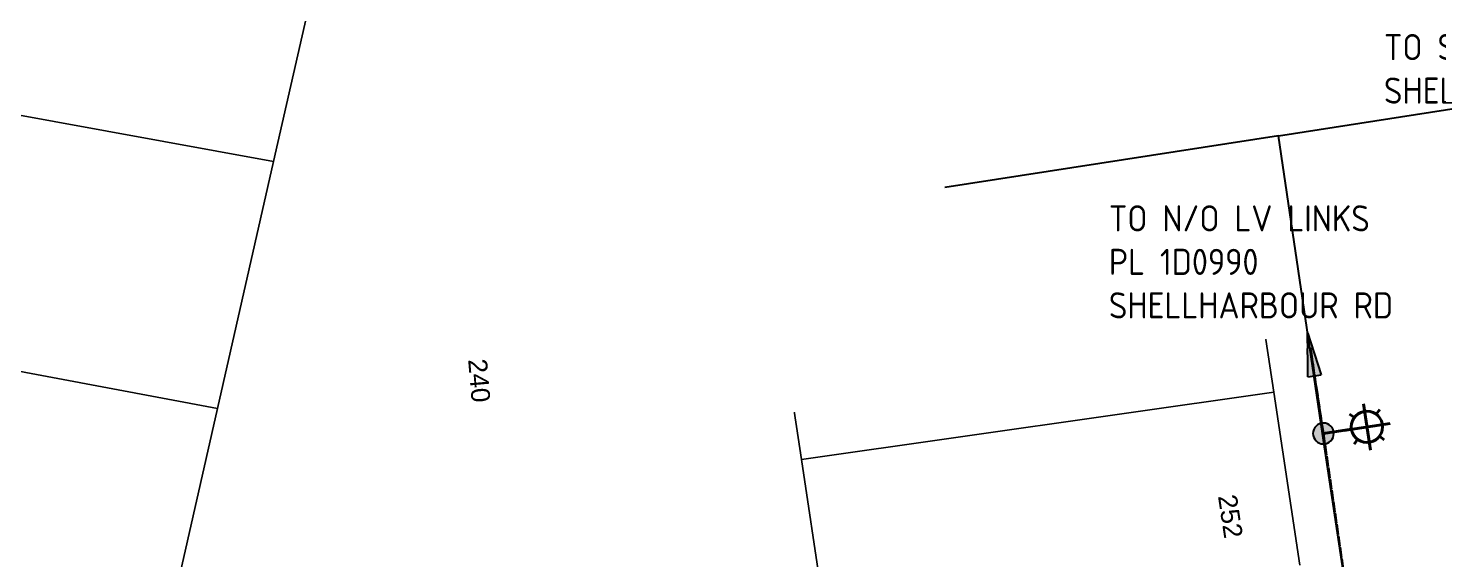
# Model space of a CAD drawing. Header units: metres. Extents: x 303026 to 304293, y 6173158 to 6174419.
# Drawn here: x 303503.1 to 303638.3, y 6173753.8 to 6173804.8 of the extents above; entities that cross this region are included whole.
import ezdxf
from ezdxf.enums import TextEntityAlignment as Align

# ---------------------------------------------------------------- set-up
doc = ezdxf.new("R2010")
doc.units = ezdxf.units.M
doc.linetypes.add('Cable Exist OH', pattern=[1, 1, 0])
doc.layers.get('0').update_dxf_attribs({"color": 6})
doc.layers.add('Cadastre Land Parcels_SP_EXT', color=9, linetype='Continuous', lineweight=5)
doc.layers.add('Cadastre Roads_SP_EXT', color=9, linetype='Continuous', lineweight=5)
for name, color, linetype in [('Equip_LV_EXT', 7, 'Continuous'), ('Equip_SP_LV_EXT', 7, 'Continuous'), ('Equip_SP_SL_EXT', 7, 'Continuous'), ('Mains_HV_EXT', 7, 'Continuous'), ('Mains_LV_EXT', 7, 'Continuous'), ('Mains_SL_EXT', 7, 'Continuous'), ('Notes_HV_MISC', 7, 'Continuous'), ('Notes_LV_MISC', 7, 'Continuous'), ('OH_Details_SP_MISC', 7, 'Continuous'), ('Sub_SP_TR_HV_LV_EXT', 7, 'Continuous'), ('SupportsOH_SP_TR_HV_LV_SL_EXT', 7, 'Continuous')]:
    doc.layers.add(name, color=color, linetype=linetype)
doc.styles.add('iecARIAL', font='arial.ttf', dxfattribs={"height": 2})
doc.styles.add('iecISOCP', font='isocp.shx')
doc.styles.add('POLE_LABEL', font='arial.ttf')
doc.styles.get("Standard").update_dxf_attribs({"font": 'arial.ttf'})

# ---------------------------------------------------------------- blocks, each defined once
blk = doc.blocks.new('SUB_POLE_EXT')
blk.add_wipeout([(0, 4.22), (0.42, 4.2), (0.83, 4.14), (1.21, 4.05), (1.62, 3.9), (1.99, 3.72), (2.35, 3.51), (2.68, 3.26), (2.99, 2.99), (3.28, 2.66), (3.52, 2.34), (3.76, 1.92), (3.9, 1.62), (4.04, 1.23), (4.18, 0.63), (4.22, 0), (4.18, -0.61), (4.06, -1.15), (3.9, -1.62), (3.58, -2.24), (3.22, -2.73), (2.97, -3.01), (2.68, -3.26), (2.36, -3.5), (2, -3.72), (1.64, -3.89), (1.25, -4.03), (0.82, -4.14), (0.42, -4.2), (0, -4.22), (-0.41, -4.2), (-0.8, -4.15), (-1.21, -4.05), (-1.62, -3.9), (-1.99, -3.73), (-2.35, -3.51), (-2.68, -3.26), (-2.96, -3.02), (-3.23, -2.72), (-3.51, -2.35), (-3.71, -2.01), (-3.91, -1.6), (-4.05, -1.21), (-4.16, -0.76), (-4.22, -0.14), (-4.21, 0.39), (-4.14, 0.83), (-4.03, 1.27), (-3.9, 1.63), (-3.71, 2.02), (-3.5, 2.37), (-3.28, 2.67), (-2.99, 2.99), (-2.68, 3.27), (-2.33, 3.52), (-1.98, 3.73), (-1.63, 3.9), (-1.2, 4.05), (-0.78, 4.15), (-0.4, 4.21)])
blk.add_line((2.16, 0.48), (2.16, 0.48, 0))
blk.add_lwpolyline([(-4.22, 0, 1), (4.22, 0, 1)], format="xyb", close=True)
blk.add_lwpolyline([(2.14, 0.52), (0, 4.22), (-3.66, -2.11), (3.66, -2.11)], close=True)
for tag, height, flags, p in [('ASSET_NUM', 3.5, 8, (2, 2)), ('STREET_CODE', 0.2, 9, (1.5, 0)), ('CONSTRUCTED_VOLTAGE', 0.2, 9, (1.5, -0.2)), ('OPERATING_VOLTAGE', 0.2, 9, (1.5, -0.6)), ('OPERATED_BY', 0.2, 9, (1.5, -0.8)), ('ORIENTATION', 0.2, 9, (1.5, -1.2)), ('OWNED_BY', 0.2, 9, (1.5, -1.4)), ('NO_PHASES', 0.2, 9, (1.5, -0.4)), ('MAINTAINED_BY', 0.2, 9, (1.5, -1)), ('SECONDARY_VOLTAGE', 0.2, 9, (1.5, -1.6)), ('STATE', 0.2, 9, (1.5, -1.8)), ('SUBSTATION_TYPE', 0.2, 9, (1.5, -2)), ('STREETNAME', 0.2, 9, (1.5, -2.8)), ('USAGE', 0.2, 9, (1.5, -2.2)), ('LEGEND', 0.2, 9, (1.5, -2.4)), ('LOCATION', 0.2, 9, (1.5, -2.6)), ('SUBURB', 0.2, 9, (1.5, -3)), ('Z', 0.2, 1, (1.5, -3.4)), ('NOTES', 0.2, 9, (1.5, -3.2))]:
    blk.add_attdef(tag, text='', height=height, dxfattribs=dict(flags=flags)).set_placement(p, align=Align.MIDDLE_LEFT)
blk = doc.blocks.new('*U150')
for p, q in [((3.38, -0.45), (2.88, -0.41)), ((3.41, -0.12), (2.91, -0.07)), ((5.34, -0.61), (5.83, -0.65)), ((5.36, -0.28), (5.86, -0.32))]:
    blk.add_line(p, q)
blk.add_lwpolyline([(3.38, -0.28, 1), (5.36, -0.44, 1)], format="xyb", close=True)
at = {"flags": 9}
for tag, p in [('ACTUAL_STATUS', (0, 0)), ('CONSTRUCTED_VOLTAGE', (0, -0.2)), ('OPERATING_VOLTAGE', (0, -0.6)), ('ORIENTATION', (0, -0.8)), ('OWNED_BY', (0, -1)), ('STATE', (0, -1.2)), ('SWITCH_TYPE', (0, -1.4)), ('NO_PHASES', (0, -0.4)), ('USAGE', (0, -1.6)), ('LEGEND', (0, -1.8)), ('NOTES', (0, -2))]:
    blk.add_attdef(tag, text='', height=0.2, dxfattribs=at).set_placement(p, align=Align.MIDDLE_LEFT)
at = {"flags": 1}
blk.add_attdef('Z', (0, 0), '', height=0.2, dxfattribs=at)
blk = doc.blocks.new('LV_OH_LINKS_DISTFUSE_EXT')
for p, q in [((0, 0), (0.96, 0)), ((3.84, 0), (4.8, 0))]:
    blk.add_line(p, q)
blk.add_lwpolyline([(3.84, -1.2), (3.84, 1.2), (0.96, -1.2), (0.96, 1.2)], close=True)
at = {"flags": 9}
for tag, p in [('ACTUAL_STATUS', (0, 0)), ('CONSTRUCTED_VOLTAGE', (0, -0.2)), ('OPERATING_VOLTAGE', (0, -0.6)), ('ORIENTATION', (0, -0.8)), ('OWNED_BY', (0, -1)), ('STATE', (0, -1.2)), ('SWITCH_TYPE', (0, -1.4)), ('NO_PHASES', (0, -0.4)), ('USAGE', (0, -1.6)), ('NOTES', (0, -1.8))]:
    blk.add_attdef(tag, text='', height=0.2, dxfattribs=at).set_placement(p, align=Align.MIDDLE_LEFT)
at = {"flags": 1}
blk.add_attdef('Z', (0, 0), '', height=0.2, dxfattribs=at)
blk = doc.blocks.new('SL_LANTERN_EXT')
at = {"lineweight": 40}
for p, q in [((-1.46, 5.68), (-1.06, 5.28)), ((0, 1.97), (0, 6.47)), ((1.46, 5.68), (1.06, 5.28)), ((-2.25, 4.22), (2.25, 4.22)), ((-1.46, 2.76), (-1.06, 3.16)), ((0, 0), (0, 2.72)), ((1.46, 2.76), (1.06, 3.16))]:
    blk.add_line(p, q, dxfattribs=at)
blk.add_circle((0, 4.22), 1.5, dxfattribs=at)
at = {"style": 'iecARIAL', "flags": 8}
blk.add_attdef('ASSET_NUM', (1.5, 1.5), '', height=2.5, dxfattribs=at)
for tag, p, height, flags in [('CONSTRUCTED_VOLTAGE', (0.98, -0.65), 0.2, 9), ('CONTROL_TYPE', (0.98, -0.85), 0.2, 9), ('LANTERN_PURPOSE', (0.98, -1.05), 0.2, 9), ('LANTERN_TYPE', (0.98, -1.25), 0.2, 9), ('NO_PHASES', (0.98, -1.45), 0.2, 9), ('LNUMBER', (2.18, -3.25), 2.5, 8), ('OPERATING_VOLTAGE', (0.98, -1.65), 0.2, 9), ('ORIENTATION', (0.98, -1.85), 0.2, 9), ('OWNED_BY', (0.98, -2.05), 0.2, 9), ('STATE', (0.98, -2.25), 0.2, 9), ('USAGE', (0.98, -2.45), 0.2, 9), ('CEXIST', (0.98, -2.65), 0.2, 9), ('CNEW', (0.98, -2.85), 0.2, 9), ('CNUMBER', (0.98, -3.05), 0.2, 9), ('CREMOVE', (0.98, -3.25), 0.2, 9), ('CREPLACE', (0.98, -3.45), 0.2, 9), ('LKINGHEIGHT', (0.98, -3.65), 0.2, 9), ('LBRACKET', (0.98, -3.85), 0.2, 9), ('LBRACKETVOCAB', (0.98, -4.05), 0.2, 9), ('LCATEGORY', (0.98, -4.25), 0.2, 9), ('LCHARGE1', (0.98, -4.45), 0.2, 9), ('LCHARGE1PERCENT', (0.98, -4.65), 0.2, 9), ('LCHARGE2', (0.98, -4.85), 0.2, 9), ('LCHARGE2PERCENT', (0.98, -5.05), 0.2, 9), ('LCHARGE3', (0.98, -5.25), 0.2, 9), ('LCHARGE3PERCENT', (0.98, -5.45), 0.2, 9), ('LEXIST', (0.98, -5.65), 0.2, 9), ('LLAMP', (0.98, -5.85), 0.2, 9), ('LLAMPVOCAB', (0.98, -6.05), 0.2, 9), ('LMAST', (0.98, -6.25), 0.2, 9), ('LMASTVOCAB', (0.98, -6.45), 0.2, 9), ('LNEW', (0.98, -6.65), 0.2, 9), ('LANTNUMBER', (0.98, -6.85), 0.2, 9), ('LOUTREACH', (0.98, -7.25), 0.2, 9), ('LOUTREACHVOCAB', (0.98, -7.45), 0.2, 9), ('LRATECODE', (0.98, -7.65), 0.2, 9), ('LREMOVE', (0.98, -7.85), 0.2, 9), ('LREPLACE', (0.98, -8.05), 0.2, 9), ('LTYPE', (0.98, -8.25), 0.2, 9), ('STREETNAME', (0.98, -9.25), 0.2, 9), ('SUBURB', (0.98, -9.45), 0.2, 1), ('LTYPEVOCAB', (0.98, -8.45), 0.2, 9), ('LEGEND', (0.98, -8.65), 0.2, 9), ('LOCATION', (0.98, -8.85), 0.2, 9), ('NOTES', (0.98, -9.05), 0.2, 9)]:
    blk.add_attdef(tag, p, '', height=height, dxfattribs=dict(flags=flags))
blk = doc.blocks.new('POLE_EXT')
blk.add_hatch(color=256).paths.add_polyline_path([(-1, 0, 1), (1, 0, 1)])
blk.add_lwpolyline([(-1, 0, 1), (1, 0, 1)], format="xyb", close=True)
for tag, height, flags, p in [('pNumber', 2.5, 8, (-17.84, 2.07)), ('OWNED_BY', 0.2, 9, (1.35, -0.4)), ('SPECIAL_USE', 0.2, 9, (1.35, -0.8)), ('STATE', 0.2, 9, (1.35, -1)), ('cLV', 0.2, 9, (1.35, -1.4)), ('PARENT', 0.2, 9, (1.35, -0.6)), ('USAGE', 0.2, 9, (1.35, -1.2)), ('hDepth', 0.2, 9, (1.35, -1.6)), ('hDia', 0.2, 9, (1.35, -1.8)), ('cHV', 0.2, 9, (1.35, -2)), ('LBRACKET', 0.2, 9, (1.35, -2.2)), ('LExisting', 0.2, 9, (1.35, -2.4)), ('LANTNUMBER', 0.2, 9, (1.35, -2.6)), ('LOther', 0.2, 9, (1.35, -2.8)), ('cLinedev', 0.2, 9, (1.35, -3.4)), ('pExisting', 0.2, 9, (1.35, -3.8)), ('LRemove', 0.2, 9, (1.35, -3)), ('LEGEND', 0.2, 9, (1.35, -3.2)), ('LOCATION', 0.2, 9, (1.35, -3.6)), ('PFNUMBER', 0.2, 9, (1.35, -4)), ('pFooting', 0.2, 9, (1.35, -4.4)), ('pNew', 0.2, 9, (1.35, -4.6)), ('pRelocate', 0.2, 9, (1.35, -5)), ('pRemove', 0.2, 9, (1.35, -5.2)), ('pReplace', 0.2, 9, (1.35, -5.4)), ('NEWPFNUMBER', 0.2, 9, (1.35, -4.2)), ('pStay', 0.2, 9, (1.35, -5.6)), ('pType', 0.2, 9, (1.35, -5.8)), ('cspan', 0.2, 9, (1.35, -6)), ('STREETNAME', 0.2, 9, (1.35, -6.2)), ('SUBURB', 0.2, 9, (1.35, -6.4)), ('NOTES', 0.2, 9, (1.35, -6.6)), ('MAINTAINED_BY', 0.2, 9, (1.36, -6.81)), ('OPERATED_BY', 0.2, 9, (1.36, -7.01))]:
    blk.add_attdef(tag, text='', height=height, dxfattribs=dict(flags=flags)).set_placement(p, align=Align.MIDDLE_LEFT)
at = {"style": 'POLE_LABEL'}
for tag, height, flags, p in [('ASSET_NUM', 2.5, 8, (2, 2)), ('STRUCTURE_PLANT_NUMBER', 0.2, 9, (1.35, 0.03)), ('STREET_CODE', 0.2, 9, (1.35, -0.2))]:
    blk.add_attdef(tag, text='', height=height, dxfattribs=dict(at, flags=flags)).set_placement(p, align=Align.MIDDLE_LEFT)
at = {"flags": 1}
blk.add_attdef('Z', (1.35, -7.33), '', height=0.2, dxfattribs=at)
blk = doc.blocks.new('*U145')
blk.add_hatch(color=256).paths.add_polyline_path([(-0.64, -0.1), (0.64, 0.1), (-0.65, 4.15)])
for p, q in [((-0.64, -0.1), (-0.65, 4.15)), ((-0.65, 4.15), (0.64, 0.1)), ((-0.64, -0.1), (0.64, 0.1))]:
    blk.add_line(p, q)
at = {"color": 250}
blk.add_wipeout([(-25.73, 0.29), (-31.8, 39.8), (17.65, 47.41), (23.72, 7.9)], dxfattribs=at)
blk = doc.blocks.new('*U151')
blk.add_hatch(color=256).paths.add_polyline_path([(-0.64, -0.1), (0.64, 0.1), (-0.65, 4.15)])
for p, q in [((-0.64, -0.1), (-0.65, 4.15)), ((-0.65, 4.15), (0.64, 0.1)), ((-0.64, -0.1), (0.64, 0.1))]:
    blk.add_line(p, q)
at = {"color": 250}
blk.add_wipeout([(-52.16, -3.82), (-59.47, 43.56), (31.39, 57.62), (38.7, 10.24)], dxfattribs=at)

msp = doc.modelspace()

# ---------------------------------------------------------------- linework, layer by layer
at = {"layer": 'Cadastre Land Parcels_SP_EXT', "linetype": 'Continuous'}
for p, q in [((303617.48, 6173803.06), (303615.2, 6173818.13)), ((303531.99, 6173815.43), (303526.66, 6173792)), ((303526.66, 6173792), (303531.99, 6173815.43)), ((303572.22, 6173796.62), (303569.94, 6173811.69)), ((303569.94, 6173811.69), (303572.22, 6173796.62)), ((303617.48, 6173803.06), (303572.22, 6173796.62)), ((303572.22, 6173796.62), (303617.48, 6173803.06)), ((303619.76, 6173787.99), (303617.48, 6173803.06)), ((303617.48, 6173803.06), (303617.48, 6173803.06)), ((303526.66, 6173792), (303472.53, 6173801.91)), ((303472.53, 6173801.91), (303526.66, 6173792)), ((303572.22, 6173796.62), (303574.5, 6173781.55)), ((303574.5, 6173781.55), (303572.22, 6173796.62)), ((303526.66, 6173792), (303521.29, 6173768.35)), ((303521.29, 6173768.35), (303526.66, 6173792)), ((303526.66, 6173792), (303526.66, 6173792)), ((303622.5, 6173769.9), (303619.76, 6173787.99)), ((303619.76, 6173787.99), (303619.76, 6173787.99)), ((303574.5, 6173781.55), (303577.24, 6173763.47)), ((303577.24, 6173763.47), (303574.5, 6173781.55)), ((303468.21, 6173778.31), (303521.29, 6173768.35)), ((303521.29, 6173768.35), (303468.21, 6173778.31)), ((303577.24, 6173763.47), (303622.5, 6173769.9)), ((303622.5, 6173769.9), (303577.24, 6173763.47)), ((303622.5, 6173769.9), (303622.5, 6173769.9)), ((303625.01, 6173753.32), (303622.5, 6173769.9)), ((303521.29, 6173768.35), (303516.19, 6173745.93)), ((303516.19, 6173745.93), (303521.29, 6173768.35)), ((303521.29, 6173768.35), (303521.29, 6173768.35)), ((303577.24, 6173763.47), (303581.73, 6173733.78)), ((303581.73, 6173733.78), (303577.24, 6173763.47))]:
    msp.add_line(p, q, dxfattribs=at)
at = {"layer": 'Cadastre Roads_SP_EXT', "linetype": 'Continuous'}
for p, q in [((303615.2, 6173818.13), (303617.48, 6173803.06)), ((303617.48, 6173803.06), (303619.76, 6173787.99)), ((303619.76, 6173787.99), (303622.5, 6173769.9)), ((303622.5, 6173769.9), (303625.01, 6173753.32))]:
    msp.add_line(p, q, dxfattribs=at)
at = {"layer": 'Mains_LV_EXT', "linetype": 'Cable Exist OH'}
for p, q in [((303622.95, 6173794.48), (303616.03, 6173840.26)), ((303622.95, 6173794.48), (303646.72, 6173798.15)), ((303622.95, 6173794.48), (303623.07, 6173792.84)), ((303623.07, 6173792.84), (303627.26, 6173765.95)), ((303627.26, 6173765.95), (303630.45, 6173744.16))]:
    msp.add_line(p, q, dxfattribs=at)
at = {"layer": 'Mains_LV_EXT', "linetype": 'Continuous'}
msp.add_arc((303622.2, 6173795.03), 1.5, 71.9785, 215.0439, dxfattribs=at)
at = {"layer": 'Mains_SL_EXT', "linetype": 'Cable Exist OH'}
for p, q in [((303616.03, 6173840.26), (303622.95, 6173794.48)), ((303622.95, 6173794.48), (303627.26, 6173765.95)), ((303627.26, 6173765.95), (303630.45, 6173744.16))]:
    msp.add_line(p, q, dxfattribs=at)

# ---------------------------------------------------------------- block references
at = {"layer": 'Equip_SP_LV_EXT', "rotation": 339.4932719711029}
msp.add_blockref('*U150', (303623.07, 6173792.84), dxfattribs=at)
at = {"layer": 'Equip_SP_SL_EXT'}
msp.add_blockref('SL_LANTERN_EXT', (303622.95, 6173794.48), dxfattribs=at)
at = {"layer": 'Equip_SP_SL_EXT', "rotation": 278.5697189399431}
msp.add_blockref('SL_LANTERN_EXT', (303627.26, 6173765.95), dxfattribs=at)
at = {"layer": 'Sub_SP_TR_HV_LV_EXT'}
ref = msp.add_blockref('SUB_POLE_EXT', (303590.99, 6173789.53), dxfattribs=at)
ref.add_attrib('ASSET_NUM', '41816', dxfattribs={"height": 3.5}).set_placement((303592.99, 6173789.78), align=Align.BOTTOM_RIGHT)
at = {"layer": 'SupportsOH_SP_TR_HV_LV_SL_EXT'}
for p in [(303622.95, 6173794.48), (303627.26, 6173765.95)]:
    msp.add_blockref('POLE_EXT', p, dxfattribs=at)

# ---------------------------------------------------------------- texts
at = {"layer": 'Cadastre Land Parcels_SP_EXT'}
for s, rotation, p in [('246', 278.6426, (303611.94, 6173794.56)), ('250', 278.5555, (303614.45, 6173778.02)), ('240', 274.7892, (303545.3, 6173773.03)), ('252', 278.5951, (303617.15, 6173759.95))]:
    msp.add_text(s, height=1.8, rotation=rotation, dxfattribs=at).set_placement(p)
at = {"layer": 'Mains_LV_EXT'}
for p in [(303635.05, 6173795.13), (303604.9, 6173791.68)]:
    msp.add_text('E30', height=1.8, rotation=7.6593, dxfattribs=at).set_placement(p)

# ---------------------------------------------------------------- next in the draw order: linework, layer by layer
at = {"layer": 'Cadastre Land Parcels_SP_EXT', "linetype": 'Continuous'}
for p, q in [((303619.76, 6173787.99), (303574.5, 6173781.55)), ((303574.5, 6173781.55), (303619.76, 6173787.99))]:
    msp.add_line(p, q, dxfattribs=at)
at = {"layer": 'Mains_HV_EXT', "linetype": 'Cable Exist OH'}
msp.add_line((303646.72, 6173798.15), (303590.99, 6173789.53), dxfattribs=at)
at = {"layer": 'Mains_LV_EXT', "linetype": 'Cable Exist OH'}
msp.add_line((303590.99, 6173789.53), (303622.95, 6173794.48), dxfattribs=at)

# ---------------------------------------------------------------- next in the draw order: block references
at = {"layer": 'Equip_LV_EXT'}
msp.add_blockref('LV_OH_LINKS_DISTFUSE_EXT', (303590.99, 6173790.53), dxfattribs=at)
at = {"layer": 'SupportsOH_SP_TR_HV_LV_SL_EXT'}
msp.add_blockref('POLE_EXT', (303590.99, 6173789.53), dxfattribs=at)

# ---------------------------------------------------------------- next in the draw order: block references
at = {"layer": 'Notes_HV_MISC'}
msp.add_blockref('*U145', (303650.51, 6173773.67), dxfattribs=at)

# ---------------------------------------------------------------- next in the draw order: texts
at = {"layer": 'Notes_HV_MISC', "insert": (303635.73, 6173794.37), "char_height": 2.5, "attachment_point": 1, "style": 'iecISOCP'}
msp.add_mtext_dynamic_manual_height_columns('TO SUB 41816\\PTO ABS 70044\\PSHELLHARBOUR RD', width=36.8515, gutter_width=10, heights=[0], dxfattribs=at)

# ---------------------------------------------------------------- next in the draw order: block references
at = {"layer": 'Notes_LV_MISC'}
msp.add_blockref('*U151', (303626.4, 6173771.46), dxfattribs=at)

# ---------------------------------------------------------------- next in the draw order: texts
at = {"layer": 'Notes_LV_MISC', "insert": (303606.7, 6173787.81), "char_height": 2.5, "attachment_point": 1, "style": 'iecISOCP'}
msp.add_mtext_dynamic_manual_height_columns('TO N/O LV LINKS\\PPL 1D0990\\PSHELLHARBOUR RD', width=28.306, gutter_width=10, heights=[0], dxfattribs=at)

# ---------------------------------------------------------------- next in the draw order: block references
at = {"layer": 'Notes_LV_MISC'}
msp.add_blockref('*U151', (303647.91, 6173790.49), dxfattribs=at)

# ---------------------------------------------------------------- next in the draw order: linework, layer by layer
at = {"layer": 'OH_Details_SP_MISC', "color": 7, "linetype": 'Continuous'}
msp.add_line((303622.95, 6173794.48), (303646.72, 6173798.15), dxfattribs=at)
at = {"layer": 'OH_Details_SP_MISC', "color": 7, "linetype": 'Continuous', "flags": 128}
msp.add_lwpolyline([(303650.4, 6173613.11), (303643.31, 6173659.93), (303639.19, 6173686.32), (303634.75, 6173713.15), (303630.45, 6173744.16), (303627.17, 6173765.93), (303622.95, 6173794.48), (303590.99, 6173789.53)], dxfattribs=at)

# ---------------------------------------------------------------- next in the draw order: texts
at = {"layer": 'Notes_LV_MISC', "insert": (303633.06, 6173804.22), "char_height": 2.5, "attachment_point": 1, "style": 'iecISOCP'}
msp.add_mtext_dynamic_manual_height_columns('TO SUB 41816\\PSHELLHARBOUR RD', width=28.306, gutter_width=10, heights=[0], dxfattribs=at)

doc.saveas('drawing.dxf')
